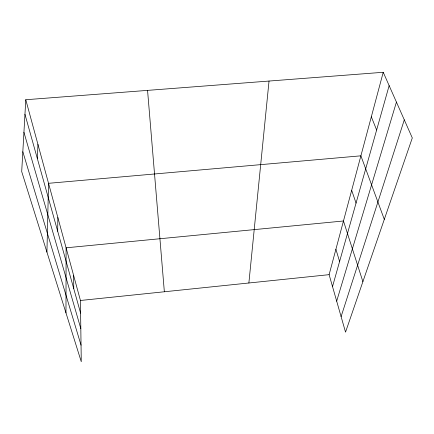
<?xml version="1.0" encoding="UTF-8"?>
<svg xmlns="http://www.w3.org/2000/svg" width="434" height="434" viewBox="0 0 434 434"><rect width="100%" height="100%" fill="white"/><g stroke="black" fill="none" stroke-linecap="round" stroke-linejoin="round"><path stroke-width="0.65" d="M65.979 312.909L66.098 247.809L343.468 220.987L362.889 281.655M57.689 231.257L57.852 217.51M46.932 252.111L48.537 183.311L360.898 155.822L384.296 219.382M37.395 158.741L37.942 144.397M25.78 99.733L21.7 171.587L81.267 361.717L80.442 300.48L25.78 99.733L383.238 72.283L412.3 137.936L345.535 332.14L329.113 274.662L383.238 72.283M248.877 282.995L269.031 81.055M332.52 286.597L389.141 85.623M336.681 301.147L396.432 102.088M341.102 316.625L404.298 119.855M80.442 300.48L329.113 274.662M371.33 116.806L376.631 130.026M351.676 190.304L356.048 203.09M335.905 249.268L339.594 261.496M22.828 151.737L81.044 345.16M23.93 132.272L80.822 328.663M24.95 114.278L80.615 313.169M147.56 90.38L164.35 291.767M73.672 275.606L73.753 288.653"/></g></svg>
